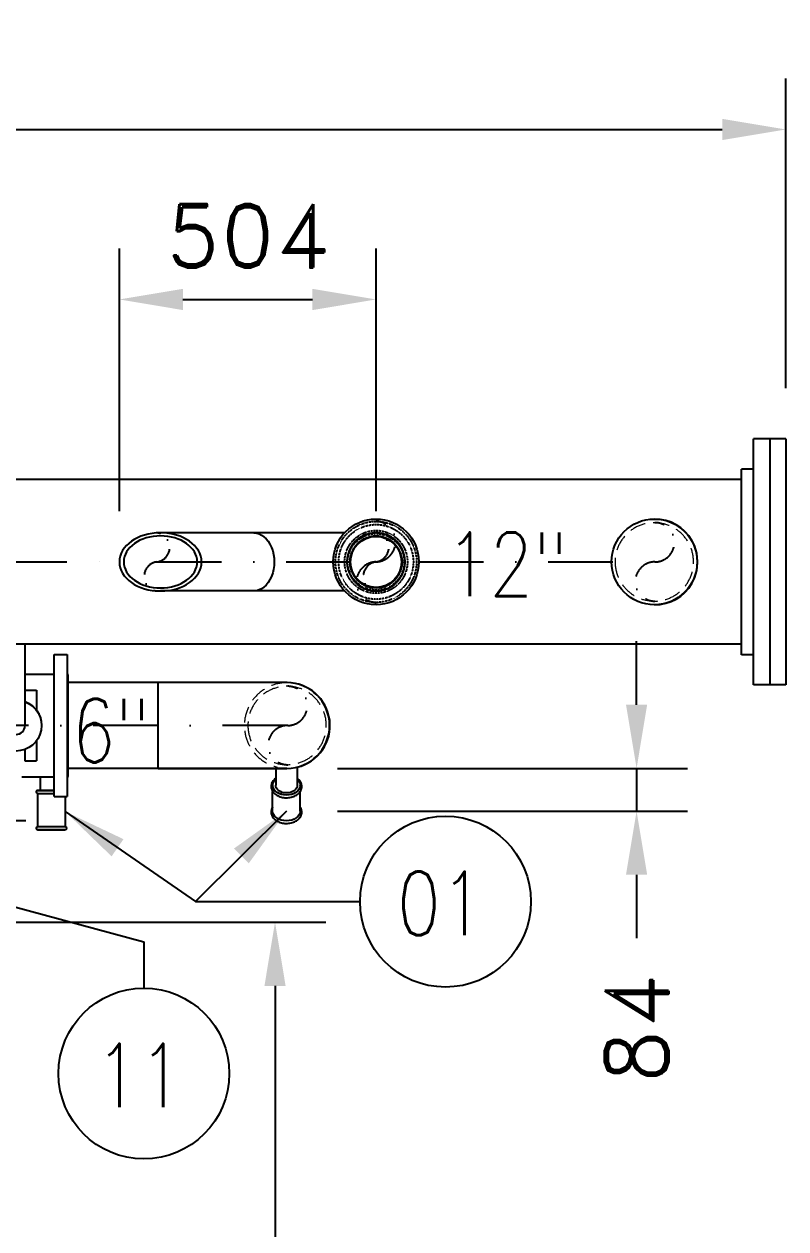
# Model space of a CAD drawing. Header units: millimetres. Extents: x -312439 to 477422, y -331570 to 212570.
# Drawn here: x 367140 to 368637, y 156460 to 158827 of the extents above; entities that cross this region are included whole.
import ezdxf

# ---------------------------------------------------------------- set-up
doc = ezdxf.new("R2010")
doc.units = ezdxf.units.MM
for name, pattern in [('DASHDOT', [25.4, 12.7, -6.35, 0, -6.35]), ('DASHED', [0.75, 0.5, -0.25]), ('HIDDEN', [9.525, 6.35, -3.175])]:
    doc.linetypes.add(name, pattern=pattern)
doc.layers.add('ARCONDTEXTO', color=4, linetype='Continuous')
doc.layers.add('TEXTO FORMATO', color=4, linetype='Continuous')
doc.styles.add('ROMAND', font='ROMAND.SHX')
doc.styles.add('ROMANS', font='romans.shx', dxfattribs={"height": 187.5})
doc.dimstyles.new('1-50 (MILIMETRO)', dxfattribs={"dimscale": 0, "dimtxt": 125, "dimasz": 125, "dimexe": 100, "dimexo": 100, "dimgap": 50, "dimtad": 0, "dimdec": 0, "dimzin": 0, "dimdsep": 46, "dimtxsty": 'ROMAND', "dimcen": -390, "dimclrd": 1, "dimclre": 1, "dimclrt": 3, "dimadec": 0, "dimazin": 0, "dimtfac": 1, "dimtdec": 0, "dimtix": 1, "dimtmove": 2, "dimatfit": 2, "dimfxl": 1, "dimtvp": 1, "dimtolj": 1, "dimtzin": 0, "dimarcsym": 0})

# ---------------------------------------------------------------- blocks, each defined once
blk = doc.blocks.new('*D152')
at = {"color": 1, "lineweight": -2, "transparency": 16777216}
for p, q in [((363586.8, 158111.7), (363586.8, 158719.7)), ((368637.4, 158111.7), (368637.4, 158719.7)), ((363711.8, 158619.7), (368512.4, 158619.7))]:
    blk.add_line(p, q, dxfattribs=at)
at = {"color": 1, "transparency": 16777216}
for points in [[(363711.8, 158640.5), (363711.8, 158598.9), (363586.8, 158619.7)], [(368512.4, 158640.5), (368512.4, 158598.9), (368637.4, 158619.7)]]:
    blk.add_solid(points, dxfattribs=at)
at = {"layer": 'Defpoints', "color": 0, "transparency": 16777216}
for p in [(368637.4, 158619.7), (363586.8, 158011.7), (368637.4, 158011.7)]:
    blk.add_point(p, dxfattribs=at)
at = {"color": 3, "transparency": 16777216, "insert": (366112.1, 158744.7), "char_height": 125, "attachment_point": 5, "style": 'ROMAND'}
blk.add_mtext('\\A1;5051', dxfattribs=at)
blk = doc.blocks.new('*D153')
at = {"color": 1, "lineweight": -2, "transparency": 16777216}
for p, q in [((367327.4, 157870.2), (367327.4, 158385.8)), ((367831.8, 157870.2), (367831.8, 158385.8)), ((367452.4, 158285.8), (367706.8, 158285.8))]:
    blk.add_line(p, q, dxfattribs=at)
at = {"color": 1, "transparency": 16777216}
for points in [[(367452.4, 158306.6), (367452.4, 158264.9), (367327.4, 158285.8)], [(367706.8, 158306.6), (367706.8, 158264.9), (367831.8, 158285.8)]]:
    blk.add_solid(points, dxfattribs=at)
at = {"layer": 'Defpoints', "color": 0, "transparency": 16777216}
for p in [(367831.8, 158285.8), (367327.4, 157770.2), (367831.8, 157770.2)]:
    blk.add_point(p, dxfattribs=at)
at = {"color": 3, "transparency": 16777216, "insert": (367579.6, 158410.8), "char_height": 125, "attachment_point": 5, "style": 'ROMAND'}
blk.add_mtext('\\A1;504', dxfattribs=at)
blk = doc.blocks.new('*D154')
at = {"color": 1, "lineweight": -2, "transparency": 16777216}
for p, q in [((366954.6, 157062.4), (367733.3, 157062.4)), ((367633.3, 156937.4), (367633.3, 155269.9)), ((366954.6, 155144.9), (367733.3, 155144.9))]:
    blk.add_line(p, q, dxfattribs=at)
at = {"color": 1, "transparency": 16777216}
for points in [[(367612.5, 156937.4), (367654.1, 156937.4), (367633.3, 157062.4)], [(367612.5, 155269.9), (367654.1, 155269.9), (367633.3, 155144.9)]]:
    blk.add_solid(points, dxfattribs=at)
at = {"layer": 'Defpoints', "color": 0, "transparency": 16777216}
for p in [(366854.6, 157062.4), (366854.6, 155144.9), (367633.3, 155144.9)]:
    blk.add_point(p, dxfattribs=at)
at = {"color": 3, "transparency": 16777216, "insert": (367508.3, 156103.6), "char_height": 125, "attachment_point": 5, "rotation": 90, "style": 'ROMAND'}
blk.add_mtext('\\A1;1918', dxfattribs=at)
blk = doc.blocks.new('*D58')
at = {"color": 1, "lineweight": -2, "transparency": 16777216}
for p, q in [((368343.9, 157489.7), (368343.9, 157614.7)), ((367756.3, 157364.7), (368443.9, 157364.7)), ((368343.9, 157364.7), (368343.9, 157280.8)), ((367755.8, 157280.8), (368443.9, 157280.8)), ((368343.9, 157155.8), (368343.9, 157030.8))]:
    blk.add_line(p, q, dxfattribs=at)
at = {"color": 1, "transparency": 16777216}
for points in [[(368323.1, 157489.7), (368364.7, 157489.7), (368343.9, 157364.7)], [(368323.1, 157155.8), (368364.7, 157155.8), (368343.9, 157280.8)]]:
    blk.add_solid(points, dxfattribs=at)
at = {"layer": 'Defpoints', "color": 0, "transparency": 16777216}
for p in [(367656.3, 157364.7), (367655.8, 157280.8), (368343.9, 157280.8)]:
    blk.add_point(p, dxfattribs=at)
at = {"color": 3, "transparency": 16777216, "insert": (368343.9, 156852.4), "char_height": 125, "attachment_point": 5, "rotation": 90, "style": 'ROMAND'}
blk.add_mtext('\\A1;84', dxfattribs=at)
blk = doc.blocks.new('*D73')
at = {"color": 1, "lineweight": -2, "transparency": 16777216}
for p, q in [((367043.6, 157387.2), (367043.6, 157512.2)), ((366871.8, 157262.2), (367143.6, 157262.2)), ((367043.6, 157262.2), (367043.6, 157062.4)), ((366954.6, 157062.4), (367143.6, 157062.4)), ((367043.6, 156937.4), (367043.6, 156812.4))]:
    blk.add_line(p, q, dxfattribs=at)
at = {"color": 1, "transparency": 16777216}
for points in [[(367022.8, 157387.2), (367064.4, 157387.2), (367043.6, 157262.2)], [(367022.8, 156937.4), (367064.4, 156937.4), (367043.6, 157062.4)]]:
    blk.add_solid(points, dxfattribs=at)
at = {"layer": 'Defpoints', "color": 0, "transparency": 16777216}
for p in [(366771.8, 157262.2), (366854.6, 157062.4), (367043.6, 157062.4)]:
    blk.add_point(p, dxfattribs=at)
at = {"color": 3, "transparency": 16777216, "insert": (367045.1, 156608.7), "char_height": 125, "attachment_point": 5, "rotation": 90, "style": 'ROMAND'}
blk.add_mtext('\\A1;200', dxfattribs=at)

msp = doc.modelspace()

# ---------------------------------------------------------------- linework, layer by layer
at = {"color": 5, "linetype": 'Continuous', "extrusion": (0, 1, 0)}
for p, q in [((368573.783, 157528.722), (368573.783, 158011.722)), ((368637.383, 158011.722), (368573.783, 158011.722)), ((368605.583, 158011.722), (368605.583, 157528.722)), ((368637.383, 158011.722), (368605.583, 158011.722)), ((368637.383, 158011.722), (368637.383, 157528.722)), ((368549.983, 157587.722), (368549.983, 157952.722)), ((368573.783, 157952.722), (368549.983, 157952.722)), ((368549.983, 157932.122), (363674.233, 157932.122)), ((367770.035, 157827.384), (367408.175, 157827.384)), ((367770.035, 157713.084), (367408.175, 157713.084)), ((368549.983, 157608.322), (365786.356, 157608.322)), ((367141.939, 157448.743), (367141.939, 157608.322)), ((367199.439, 157309.344), (367199.439, 157588.344)), ((367199.439, 157588.344), (367224.839, 157588.344)), ((367224.839, 157588.344), (367224.839, 157309.344)), ((368573.783, 157587.722), (368549.983, 157587.722)), ((367141.939, 157549.844), (367199.439, 157549.844)), ((367226.439, 157548.744), (367224.839, 157550.344)), ((367226.439, 157348.944), (367226.439, 157548.744)), ((367657.163, 157532.994), (367226.439, 157532.994)), ((367403.873, 157364.694), (367403.873, 157532.994)), ((367141.939, 157518.299), (367164.439, 157518.299)), ((367164.439, 157518.299), (367164.439, 157478.843)), ((368637.383, 157528.722), (368573.783, 157528.722)), ((367169.551, 157472.914), (367168.263, 157472.914)), ((367169.551, 157470.404), (367169.551, 157472.914)), ((367174.439, 157448.844), (367174.439, 157448.743)), ((367164.439, 157418.744), (367164.439, 157379.389)), ((367168.987, 157426.039), (367169.551, 157426.039)), ((367169.551, 157426.039), (367169.551, 157427.183)), ((367141.439, 157401.723), (367141.439, 157379.389)), ((367141.439, 157379.389), (367164.439, 157379.389)), ((367676.977, 157367.268), (367676.975, 157331.347)), ((367135.939, 157347.844), (367199.439, 157347.844)), ((367172.596, 157321.669), (367172.596, 157347.844)), ((367226.439, 157348.944), (367224.839, 157347.344)), ((367656.323, 157364.694), (367226.439, 157364.694)), ((367403.873, 157364.694), (367656.323, 157364.694)), ((367634.576, 157364.694), (367634.575, 157331.349)), ((367166.624, 157321.669), (367199.439, 157321.669)), ((367166.624, 157321.669), (367166.624, 157321.458)), ((367166.624, 157321.458), (367199.439, 157321.458)), ((367628.601, 157280.825), (367628.603, 157319.406)), ((367628.603, 157331.2), (367628.603, 157331.349)), ((367682.945, 157280.823), (367682.947, 157319.404)), ((367682.947, 157331.198), (367682.947, 157331.347)), ((367166.624, 157315.486), (367199.439, 157315.486)), ((367166.624, 157315.486), (367166.624, 157250.217)), ((367199.439, 157309.344), (367224.839, 157309.344)), ((367220.967, 157309.344), (367220.967, 157250.217)), ((367166.624, 157250.217), (367220.967, 157250.217)), ((367166.624, 157244.246), (367220.967, 157244.246)), ((367166.624, 157244.246), (367166.624, 157244.035)), ((367166.624, 157244.035), (367220.967, 157244.035)), ((367220.967, 157244.246), (367220.967, 157244.035))]:
    msp.add_line(p, q, dxfattribs=at)
at = {"color": 6, "linetype": 'DASHDOT', "ltscale": 10}
for p, q in [((364555.877, 157770.222), (367327.353, 157770.222)), ((367401.173, 157770.222), (367829.71, 157770.222)), ((367915.951, 157770.214), (368378.884, 157770.222)), ((367657.163, 157448.844), (365786.356, 157448.844))]:
    msp.add_line(p, q, dxfattribs=at)
at = {"color": 5, "linetype": 'Continuous'}
for centre, radius in [((367831.801, 157770.234), 84.15), ((368378.884, 157770.222), 84.15), ((367831.801, 157770.234), 50.04)]:
    msp.add_circle(centre, radius, dxfattribs=at)
at = {"color": 5, "linetype": 'DASHED'}
for radius in [79.583, 73.395, 61.717, 55.529]:
    msp.add_circle((367831.801, 157770.234), radius, dxfattribs=at)
at = {"color": 6, "linetype": 'DASHDOT', "ltscale": 4}
for centre, radius, start, end in [((367830.53, 157810.025), 39.812, 271.830226, 88.169774), ((368379.871, 157808.755, 0), 38.52, 270, 90), ((367832.923, 157730.442), 39.807, 91.614708, 268.385292), ((368379.871, 157731.715, 0), 38.52, 90, 270), ((367658.15, 157487.377, 0), 38.52, 270, 90), ((367658.15, 157410.337, 0), 38.52, 90, 270)]:
    msp.add_arc(centre, radius, start, end, dxfattribs=at)
at = {"color": 5, "linetype": 'Continuous'}
for centre, radius, start, end in [((368379.734, 157770.222), 84.15, 269.710626, 90.289365), ((367831.801, 157770.234), 57.15, 0, 180), ((367831.801, 157770.234), 51.13, 180.000013, 359.999987), ((367656.323, 157448.844), 84.15, 270, 90), ((367657.163, 157448.844), 84.15, 283.618344, 90.285969), ((367124.439, 157448.743), 17.5, 180, 0), ((367166.624, 157318.472), 2.986, 90, 270), ((367166.624, 157247.232), 2.986, 90, 270), ((367220.967, 157247.232), 2.986, 270, 90)]:
    msp.add_arc(centre, radius, start, end, dxfattribs=at)
at = {"color": 6, "linetype": 'DASHDOT', "ltscale": 3}
for centre, start, end in [((367397.553, 157798.797), 277.219715, 82.780285), ((367828.181, 157798.809), 277.219715, 82.780285), ((367404.792, 157741.647), 97.219715, 262.780285), ((367835.421, 157741.659), 97.219715, 262.780285)]:
    msp.add_arc(centre, 28.803, start, end, dxfattribs=at)
at = {"color": 1, "linetype": 'HIDDEN', "lineweight": 0, "ltscale": 5}
msp.add_arc((367657.163, 157448.844), 84.15, 89.714031, 256.381656, dxfattribs=at)
at = {"color": 5, "linetype": 'Continuous'}
msp.add_ellipse((368378.884, 157770.222), major_axis=(0, 84.15), ratio=1, start_param=-1.57079633, end_param=4.71238898, dxfattribs=at)
at = {"color": 1, "linetype": 'HIDDEN', "lineweight": 0, "ltscale": 5, "extrusion": (-4.43831e-111, 1.55557e-63, -1)}
for centre in [(368378.755, 157770.235, 0), (367657.035, 157448.857, 0)]:
    msp.add_ellipse(centre, major_axis=(0, 77.04), ratio=1, start_param=-1.57079633, end_param=4.71238898, dxfattribs=at)
at = {"color": 5, "linetype": 'Continuous', "extrusion": (9.86076e-32, -1.20759e-47, -1)}
msp.add_ellipse((367408.175, 157770.234), major_axis=(80.822, 0), ratio=0.70710678, dxfattribs=at)
at = {"color": 5, "linetype": 'Continuous', "extrusion": (1.3407e-63, 1.09476e-47, -1)}
msp.add_ellipse((367408.175, 157770.234), major_axis=(72.309, 0), ratio=0.70710678, dxfattribs=at)
at = {"color": 5, "linetype": 'Continuous', "extrusion": (9.86076e-32, -7.22487e-33, -1)}
msp.add_ellipse((367591.348, 157770.234), major_axis=(0, -57.15), ratio=0.70710678, start_param=3.14159265, end_param=6.28318531, dxfattribs=at)
at = {"color": 5, "linetype": 'Continuous', "extrusion": (0, 0, -1)}
for centre, major_axis, start_param, end_param in [((367124.439, 157448.743), (50, 0), 5.06996008, 7.85398163), ((367124.439, 157448.844), (-50, 0), 1.92836743, 3.14159265)]:
    msp.add_ellipse(centre, major_axis=major_axis, ratio=0.99996201, start_param=start_param, end_param=end_param, dxfattribs=at)
at = {"color": 5, "linetype": 'Continuous', "extrusion": (1.28826e-21, -4.94469e-26, -1)}
for centre, start_param, end_param in [((367655.775, 157331.348), 5.60740608, 10.10055718), ((367655.775, 157331.199), 0, 3.14159265), ((367655.773, 157280.824), 0, 3.14159265)]:
    msp.add_ellipse(centre, major_axis=(27.172, -0.001), ratio=0.70710678, start_param=start_param, end_param=end_param, dxfattribs=at)
at = {"color": 5, "linetype": 'Continuous', "extrusion": (-2.13991e-21, 8.21353e-26, -1)}
msp.add_ellipse((367655.775, 157331.348), major_axis=(21.2, -0.001), ratio=0.70710678, start_param=0, end_param=3.14159265, dxfattribs=at)
at = {"color": 5, "linetype": 'Continuous'}
for points, knots in [([(367831.801, 157827.384), (367833.565, 157827.384), (367835.409, 157827.301), (367839.16, 157826.939), (367841.065, 157826.661), (367844.836, 157825.911), (367846.703, 157825.439), (367850.306, 157824.338), (367852.043, 157823.708), (367855.301, 157822.359), (367856.973, 157821.576), (367860.3, 157819.807), (367861.953, 157818.821), (367865.151, 157816.684), (367866.695, 157815.534), (367869.602, 157813.138), (367870.966, 157811.892), (367873.459, 157809.398), (367874.705, 157808.035), (367877.101, 157805.128), (367878.252, 157803.583), (367880.388, 157800.386), (367881.375, 157798.732), (367883.144, 157795.406), (367883.926, 157793.733), (367885.276, 157790.475), (367885.905, 157788.739), (367887.006, 157785.136), (367887.478, 157783.269), (367888.228, 157779.498), (367888.507, 157777.592), (367888.868, 157773.842), (367888.951, 157771.997), (367888.951, 157768.471), (367888.868, 157766.626), (367888.507, 157762.875), (367888.228, 157760.97), (367887.478, 157757.199), (367887.006, 157755.332), (367885.905, 157751.729), (367885.276, 157749.993), (367883.926, 157746.734), (367883.144, 157745.062), (367881.375, 157741.735), (367880.388, 157740.082), (367878.252, 157736.884), (367877.101, 157735.34), (367874.705, 157732.433), (367873.459, 157731.069), (367870.966, 157728.576), (367869.602, 157727.33), (367866.695, 157724.934), (367865.151, 157723.784), (367861.953, 157721.647), (367860.3, 157720.661), (367856.973, 157718.891), (367855.301, 157718.109), (367852.043, 157716.759), (367850.306, 157716.13), (367846.703, 157715.029), (367844.836, 157714.557), (367841.065, 157713.807), (367839.16, 157713.528), (367835.409, 157713.167), (367833.565, 157713.084), (367830.038, 157713.084), (367828.193, 157713.167), (367824.443, 157713.528), (367822.538, 157713.807), (367818.766, 157714.557), (367816.899, 157715.029), (367813.296, 157716.13), (367811.56, 157716.759), (367808.302, 157718.109), (367806.629, 157718.891), (367803.303, 157720.661), (367801.649, 157721.647), (367798.452, 157723.784), (367796.908, 157724.934), (367794, 157727.33), (367792.637, 157728.576), (367790.143, 157731.069), (367788.897, 157732.433), (367786.501, 157735.34), (367785.351, 157736.884), (367783.215, 157740.082), (367782.228, 157741.735), (367780.459, 157745.062), (367779.676, 157746.734), (367778.327, 157749.993), (367777.697, 157751.729), (367776.596, 157755.332), (367776.124, 157757.199), (367775.374, 157760.97), (367775.096, 157762.875), (367774.734, 157766.626), (367774.651, 157768.471), (367774.651, 157771.997), (367774.734, 157773.842), (367775.096, 157777.592), (367775.374, 157779.498), (367776.124, 157783.269), (367776.596, 157785.136), (367777.697, 157788.739), (367778.327, 157790.475), (367779.676, 157793.733), (367780.459, 157795.406), (367782.228, 157798.732), (367783.215, 157800.386), (367785.351, 157803.583), (367786.501, 157805.128), (367788.897, 157808.035), (367790.143, 157809.398), (367792.637, 157811.892), (367794, 157813.138), (367796.908, 157815.534), (367798.452, 157816.684), (367801.649, 157818.821), (367803.303, 157819.807), (367806.629, 157821.576), (367808.302, 157822.359), (367811.56, 157823.708), (367813.296, 157824.338), (367816.899, 157825.439), (367818.766, 157825.911), (367822.538, 157826.661), (367824.443, 157826.939), (367828.193, 157827.301), (367830.038, 157827.384), (367831.801, 157827.384)], [0, 0, 0, 0, 5.28981323, 5.28981323, 10.57962647, 10.57962647, 15.8694397, 15.8694397, 21.15925294, 21.15925294, 26.44906638, 26.44906638, 31.73887982, 31.73887982, 37.02869326, 37.02869326, 42.3185067, 42.3185067, 47.6083202, 47.6083202, 52.8981337, 52.8981337, 58.18794721, 58.18794721, 63.47776071, 63.47776071, 68.76757467, 68.76757467, 74.05738863, 74.05738863, 79.3472026, 79.3472026, 84.63701656, 84.63701656, 89.92683062, 89.92683062, 95.21664468, 95.21664468, 100.50645874, 100.50645874, 105.79627279, 105.79627279, 111.08608675, 111.08608675, 116.3759007, 116.3759007, 121.66571465, 121.66571465, 126.95552861, 126.95552861, 132.24534252, 132.24534252, 137.53515643, 137.53515643, 142.82497035, 142.82497035, 148.11478426, 148.11478426, 153.40459737, 153.40459737, 158.69441049, 158.69441049, 163.9842236, 163.9842236, 169.27403671, 169.27403671, 174.56384955, 174.56384955, 179.85366239, 179.85366239, 185.14347522, 185.14347522, 190.43328806, 190.43328806, 195.7231017, 195.7231017, 201.01291534, 201.01291534, 206.30272898, 206.30272898, 211.59254262, 211.59254262, 216.88235685, 216.88235685, 222.17217108, 222.17217108, 227.4619853, 227.4619853, 232.75179953, 232.75179953, 238.04161386, 238.04161386, 243.33142819, 243.33142819, 248.62124252, 248.62124252, 253.91105686, 253.91105686, 259.20087096, 259.20087096, 264.49068506, 264.49068506, 269.78049916, 269.78049916, 275.07031326, 275.07031326, 280.3601269, 280.3601269, 285.64994054, 285.64994054, 290.93975417, 290.93975417, 296.22956781, 296.22956781, 301.51938112, 301.51938112, 306.80919442, 306.80919442, 312.09900773, 312.09900773, 317.38882103, 317.38882103, 322.67863413, 322.67863413, 327.96844722, 327.96844722, 333.25826032, 333.25826032, 338.54807342, 338.54807342, 338.54807342, 338.54807342]), ([(367831.801, 157821.364), (367830.224, 157821.364), (367828.573, 157821.29), (367825.218, 157820.966), (367823.513, 157820.717), (367820.139, 157820.046), (367818.469, 157819.624), (367815.245, 157818.639), (367813.692, 157818.075), (367810.777, 157816.868), (367809.281, 157816.168), (367806.305, 157814.585), (367804.825, 157813.703), (367801.965, 157811.791), (367800.583, 157810.762), (367797.982, 157808.618), (367796.762, 157807.504), (367794.531, 157805.273), (367793.417, 157804.053), (367791.273, 157801.452), (367790.244, 157800.07), (367788.333, 157797.21), (367787.45, 157795.73), (367785.867, 157792.754), (367785.167, 157791.258), (367783.96, 157788.343), (367783.397, 157786.79), (367782.411, 157783.566), (367781.989, 157781.896), (367781.318, 157778.522), (367781.069, 157776.817), (367780.745, 157773.462), (367780.671, 157771.811), (367780.671, 157768.656), (367780.745, 157767.006), (367781.069, 157763.651), (367781.318, 157761.946), (367781.989, 157758.572), (367782.411, 157756.902), (367783.397, 157753.678), (367783.96, 157752.125), (367785.167, 157749.21), (367785.867, 157747.713), (367787.45, 157744.737), (367788.333, 157743.258), (367790.244, 157740.397), (367791.273, 157739.016), (367793.417, 157736.415), (367794.531, 157735.195), (367796.762, 157732.964), (367797.982, 157731.849), (367800.583, 157729.706), (367801.965, 157728.676), (367804.825, 157726.765), (367806.305, 157725.882), (367809.281, 157724.3), (367810.777, 157723.6), (367813.692, 157722.392), (367815.245, 157721.829), (367818.469, 157720.844), (367820.139, 157720.422), (367823.513, 157719.751), (367825.218, 157719.501), (367828.573, 157719.178), (367830.224, 157719.104), (367833.379, 157719.104), (367835.029, 157719.178), (367838.385, 157719.501), (367840.089, 157719.751), (367843.463, 157720.422), (367845.134, 157720.844), (367848.357, 157721.829), (367849.91, 157722.392), (367852.825, 157723.6), (367854.322, 157724.3), (367857.298, 157725.882), (367858.777, 157726.765), (367861.638, 157728.676), (367863.019, 157729.706), (367865.621, 157731.849), (367866.84, 157732.964), (367869.071, 157735.195), (367870.186, 157736.415), (367872.33, 157739.016), (367873.359, 157740.397), (367875.27, 157743.258), (367876.153, 157744.737), (367877.735, 157747.713), (367878.436, 157749.21), (367879.643, 157752.125), (367880.206, 157753.678), (367881.191, 157756.902), (367881.613, 157758.572), (367882.284, 157761.946), (367882.534, 157763.651), (367882.857, 157767.006), (367882.931, 157768.656), (367882.931, 157771.811), (367882.857, 157773.462), (367882.534, 157776.817), (367882.284, 157778.522), (367881.613, 157781.896), (367881.191, 157783.566), (367880.206, 157786.79), (367879.643, 157788.343), (367878.436, 157791.258), (367877.735, 157792.754), (367876.153, 157795.73), (367875.27, 157797.21), (367873.359, 157800.07), (367872.33, 157801.452), (367870.186, 157804.053), (367869.071, 157805.273), (367866.84, 157807.504), (367865.621, 157808.618), (367863.019, 157810.762), (367861.638, 157811.791), (367858.777, 157813.703), (367857.298, 157814.585), (367854.322, 157816.168), (367852.825, 157816.868), (367849.91, 157818.075), (367848.357, 157818.639), (367845.134, 157819.624), (367843.463, 157820.046), (367840.089, 157820.717), (367838.385, 157820.966), (367835.029, 157821.29), (367833.379, 157821.364), (367831.801, 157821.364)], [0, 0, 0, 0, 4.73260093, 4.73260093, 9.46520187, 9.46520187, 14.1978028, 14.1978028, 18.93040374, 18.93040374, 23.66300487, 23.66300487, 28.395606, 28.395606, 33.12820713, 33.12820713, 37.86080826, 37.86080826, 42.59340969, 42.59340969, 47.32601113, 47.32601113, 52.05861257, 52.05861257, 56.791214, 56.791214, 61.52381585, 61.52381585, 66.25641769, 66.25641769, 70.98901954, 70.98901954, 75.72162139, 75.72162139, 80.45422342, 80.45422342, 85.18682545, 85.18682545, 89.91942748, 89.91942748, 94.65202951, 94.65202951, 99.38463141, 99.38463141, 104.1172333, 104.1172333, 108.8498352, 108.8498352, 113.5824371, 113.5824371, 118.31503849, 118.31503849, 123.04763987, 123.04763987, 127.78024126, 127.78024126, 132.51284265, 132.51284265, 137.24544338, 137.24544338, 141.97804412, 141.97804412, 146.71064485, 146.71064485, 151.44324559, 151.44324559, 156.17584632, 156.17584632, 160.90844706, 160.90844706, 165.64104779, 165.64104779, 170.37364853, 170.37364853, 175.10624991, 175.10624991, 179.8388513, 179.8388513, 184.57145269, 184.57145269, 189.30405407, 189.30405407, 194.03665597, 194.03665597, 198.76925787, 198.76925787, 203.50185977, 203.50185977, 208.23446167, 208.23446167, 212.9670637, 212.9670637, 217.69966573, 217.69966573, 222.43226776, 222.43226776, 227.16486979, 227.16486979, 231.89747163, 231.89747163, 236.63007348, 236.63007348, 241.36267532, 241.36267532, 246.09527717, 246.09527717, 250.82787861, 250.82787861, 255.56048004, 255.56048004, 260.29308148, 260.29308148, 265.02568292, 265.02568292, 269.75828405, 269.75828405, 274.49088518, 274.49088518, 279.22348631, 279.22348631, 283.95608744, 283.95608744, 288.68868837, 288.68868837, 293.4212893, 293.4212893, 298.15389024, 298.15389024, 302.88649117, 302.88649117, 302.88649117, 302.88649117]), ([(367634.576, 157344.924), (367633.125, 157343.873), (367631.811, 157342.705), (367628.869, 157339.45), (367627.485, 157337.211), (367625.824, 157332.583), (367625.49, 157330.214), (367625.83, 157325.587), (367626.477, 157323.334), (367628.657, 157319.045), (367630.224, 157317.023), (367634.162, 157313.372), (367636.572, 157311.769), (367641.975, 157309.18), (367644.978, 157308.21), (367651.246, 157307.009), (367654.511, 157306.781), (367660.975, 157307.089), (367664.173, 157307.624), (367670.195, 157309.419), (367673.017, 157310.678), (367677.98, 157313.824), (367680.127, 157315.706), (367683.444, 157319.89), (367684.646, 157322.178), (367685.723, 157326.057), (367685.933, 157327.572), (367685.933, 157329.087)], [2.36844659, 2.36844659, 2.36844659, 2.36844659, 2.57295004, 2.57295004, 2.89299123, 2.89299123, 3.19357986, 3.19357986, 3.48656285, 3.48656285, 3.79312259, 3.79312259, 4.1169066, 4.1169066, 4.44781903, 4.44781903, 4.7796333, 4.7796333, 5.1113772, 5.1113772, 5.44313326, 5.44313326, 5.77228755, 5.77228755, 6.08922739, 6.08922739, 6.28318531, 6.28318531, 6.28318531, 6.28318531]), ([(367685.933, 157329.087), (367685.933, 157331.373), (367685.453, 157333.655), (367683.593, 157338.021), (367682.186, 157340.094), (367679.388, 157343.013), (367678.233, 157344.012), (367676.976, 157344.923)], [0, 0, 0, 0, 0.29259486, 0.29259486, 0.595822328, 0.595822328, 0.773091784, 0.773091784, 0.773091784, 0.773091784]), ([(367628.602, 157288.397), (367627.784, 157287.144), (367627.118, 157285.82), (367625.822, 157282.208), (367625.488, 157279.839), (367625.828, 157275.212), (367626.475, 157272.959), (367628.655, 157268.67), (367630.222, 157266.648), (367634.16, 157262.997), (367636.57, 157261.394), (367641.973, 157258.806), (367644.976, 157257.835), (367651.244, 157256.634), (367654.509, 157256.406), (367660.973, 157256.714), (367664.171, 157257.249), (367670.193, 157259.044), (367673.015, 157260.304), (367677.978, 157263.449), (367680.125, 157265.331), (367683.443, 157269.516), (367684.644, 157271.804), (367685.722, 157275.682), (367685.931, 157277.197), (367685.931, 157278.712)], [2.70919486, 2.70919486, 2.70919486, 2.70919486, 2.89299123, 2.89299123, 3.19357986, 3.19357986, 3.48656285, 3.48656285, 3.79312259, 3.79312259, 4.1169066, 4.1169066, 4.44781903, 4.44781903, 4.7796333, 4.7796333, 5.1113772, 5.1113772, 5.44313326, 5.44313326, 5.77228755, 5.77228755, 6.08922739, 6.08922739, 6.28318531, 6.28318531, 6.28318531, 6.28318531]), ([(367685.931, 157278.712), (367685.931, 157280.998), (367685.451, 157283.28), (367684.101, 157286.449), (367683.567, 157287.442), (367682.945, 157288.395)], [0, 0, 0, 0, 0.29259486, 0.29259486, 0.432343508, 0.432343508, 0.432343508, 0.432343508])]:
    msp.add_open_spline(points, degree=3, knots=knots, dxfattribs=at)
at = {"layer": 'TEXTO FORMATO', "color": 1}
for centre in [(367968.26, 157102.792), (367375.617, 156765.188)]:
    msp.add_circle(centre, 167.835, dxfattribs=at)

# ---------------------------------------------------------------- texts
at = {"layer": 'ARCONDTEXTO', "linetype": 'Continuous', "lineweight": -3, "style": 'ROMANS', "width": 0.8}
for s, p in [('12"', (367968.777, 157703.056)), ('6"', (367233.577, 157376.051))]:
    msp.add_text(s, height=125, dxfattribs=at).set_placement(p)
at = {"layer": 'ARCONDTEXTO', "color": 3, "linetype": 'Continuous', "lineweight": -3, "style": 'ROMANS', "width": 0.8}
for s, p in [('01', (367872.941, 157036.727)), ('11', (367280.299, 156699.122))]:
    msp.add_text(s, height=125, dxfattribs=at).set_placement(p)

# ---------------------------------------------------------------- dimensions: what is measured, and where the dimension line sits
for base, p1, p2, picture, middle in [((368637.383, 158619.686), (363586.833, 158011.722), (368637.383, 158011.722), '*D152', (366112.108, 158744.686)), ((367831.801, 158285.756), (367327.353, 157770.222), (367831.801, 157770.234), '*D153', (367579.577, 158410.756))]:
    dim = msp.add_linear_dim(base=base, p1=p1, p2=p2, dimstyle='1-50 (MILIMETRO)', override={"dimscale": 1})
    dim.commit()
    dim.dimension.update_dxf_attribs({"geometry": picture, "text_midpoint": middle})
for base, p1, p2, picture, middle in [((368343.913, 157280.824), (367656.323, 157364.694), (367655.773, 157280.824), '*D58', (368343.913, 156852.437)), ((367043.616, 157062.415), (366771.781, 157262.243), (366854.553, 157062.415), '*D73', (367045.053, 156608.724))]:
    dim = msp.add_linear_dim(base=base, p1=p1, p2=p2, angle=90, dimstyle='1-50 (MILIMETRO)', override={"dimscale": 1})
    dim.commit()
    dim.dimension.update_dxf_attribs({"geometry": picture, "text_midpoint": middle, "dimtype": 160})
dim = msp.add_linear_dim(base=(367633.295, 155144.862), p1=(366854.553, 157062.415), p2=(366854.553, 155144.862), angle=90, dimstyle='1-50 (MILIMETRO)', override={"dimscale": 1})
dim.commit()
dim.dimension.update_dxf_attribs({"geometry": '*D154', "text_midpoint": (367508.295, 156103.638)})

# ---------------------------------------------------------------- leaders
at = {"layer": 'TEXTO FORMATO'}
for points in [[(367220.967, 157279.781), (367476.952, 157102.792), (367800.425, 157102.792)], [(367655.773, 157280.824), (367476.952, 157102.792), (367800.425, 157102.792)], [(366833.041, 157170.561), (367375.617, 157023.69), (367375.617, 156933.023)]]:
    msp.add_leader(points, dimstyle='1-50 (MILIMETRO)', override={"dimscale": 1}, dxfattribs=at)

doc.saveas('drawing.dxf')
